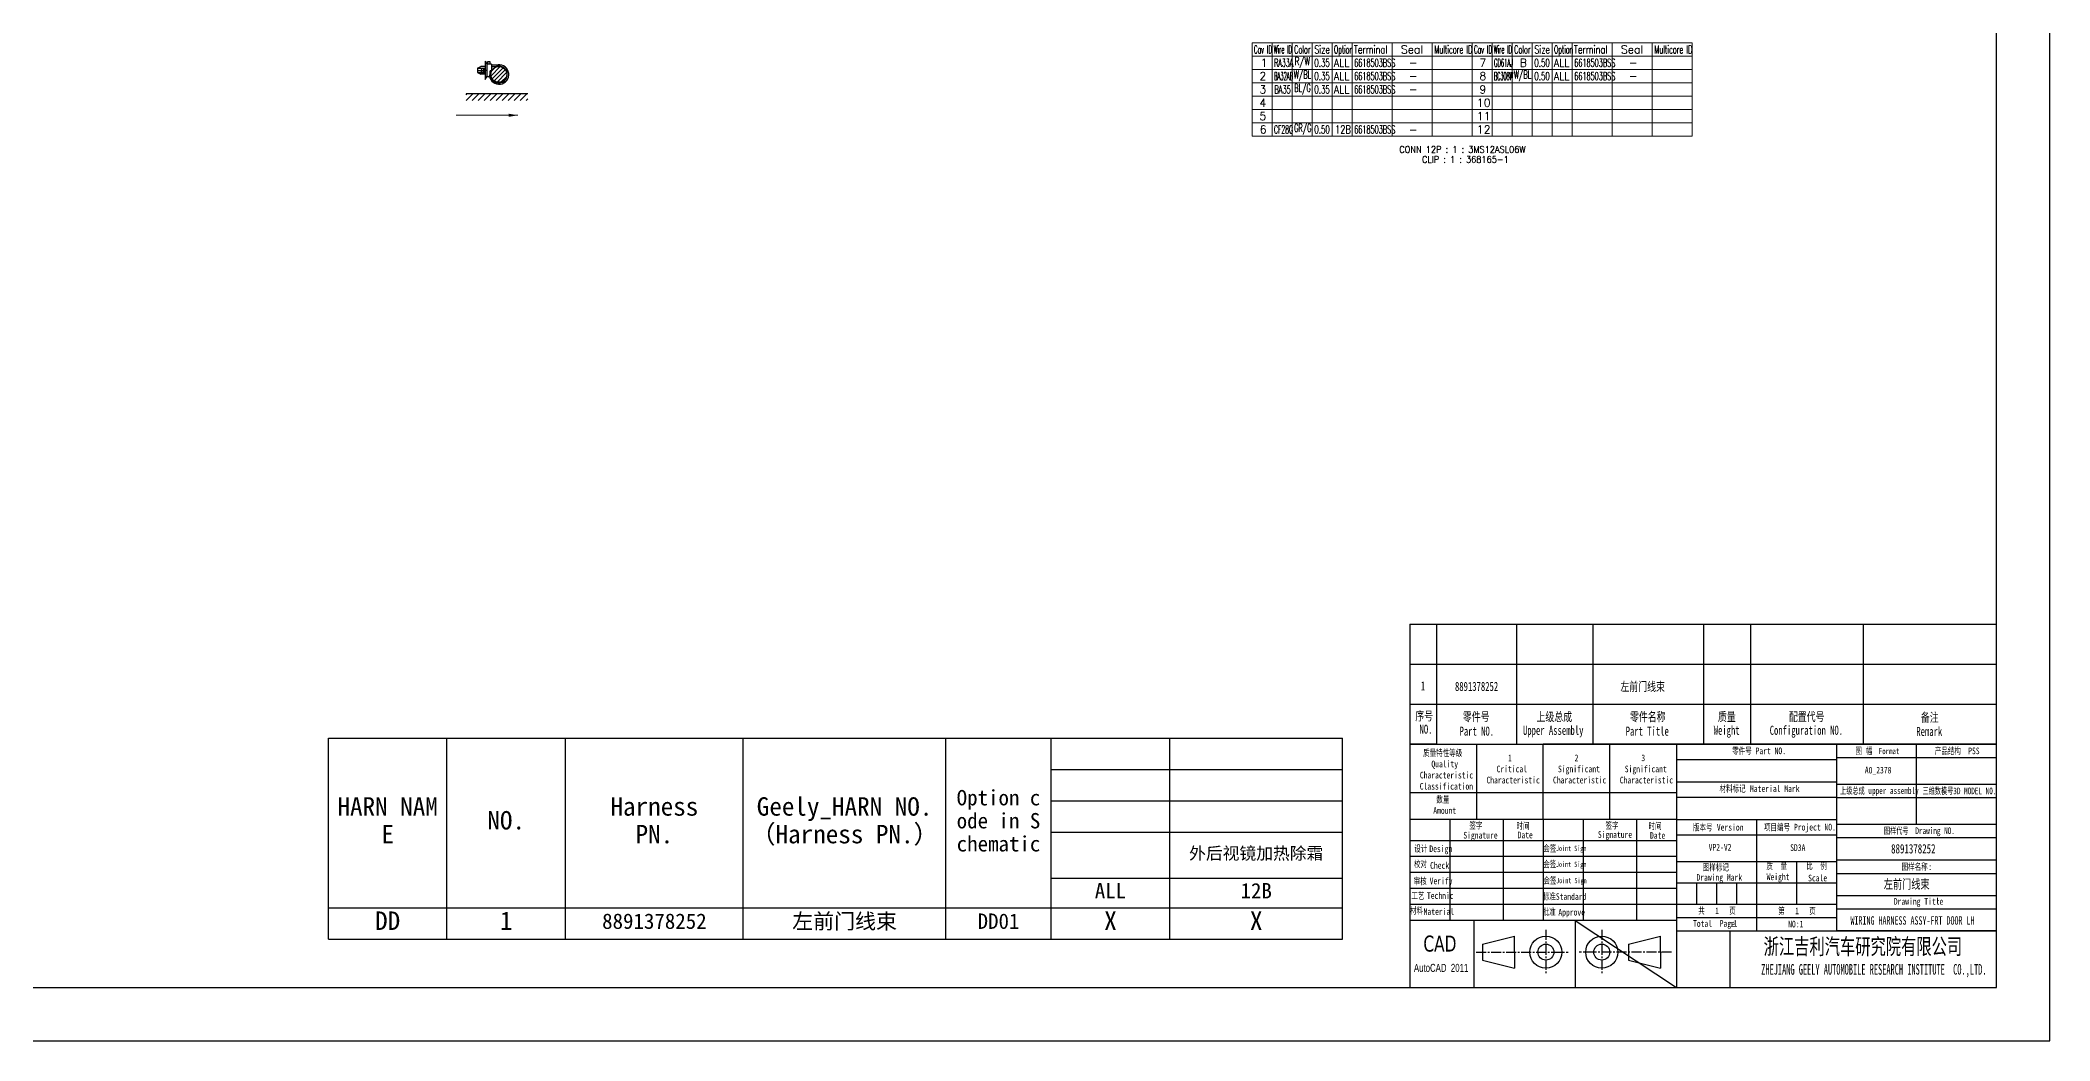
# Model space of a CAD drawing. Header units: inches. Extents: x 47316 to 59086, y 3141 to 11743.
# Drawn here: x 48941 to 49694, y 8246 to 8621 of the extents above; entities that cross this region are included whole.
import ezdxf
from ezdxf.enums import TextEntityAlignment as Align

# ---------------------------------------------------------------- set-up
doc = ezdxf.new("R2010")
doc.units = ezdxf.units.IN
doc.header["$MEASUREMENT"] = 0
doc.linetypes.add('CENTER2', pattern=[1.125, 0.75, -0.125, 0.125, -0.125])
doc.layers.add('at_Entity', color=1, linetype='Continuous')
doc.layers.add('图形层', color=7, linetype='Continuous')
doc.layers.add('Beschreibung', color=7, linetype='Continuous', lineweight=25)
doc.styles.add('COOL-宋体', font='')
doc.styles.add('MtX_@FangSong_GB2312', font='')
doc.styles.add('MtX_Arial', font='')
doc.styles.add('MtX_FangSong_GB2312', font='')
doc.styles.add('MtX_KaiTi_GB2312', font='')
doc.styles.add('MtX_SimSun', font='')
doc.styles.add('MtX_SimSun_1', font='')
doc.styles.add('MtX_Verdana', font='')
doc.styles.get("Standard").update_dxf_attribs({"font": ''})
doc.styles.get('COOL-宋体').set_extended_font_data('SimSun')
doc.styles.get('MtX_@FangSong_GB2312').set_extended_font_data('@FangSong_GB2312')
doc.styles.get('MtX_Arial').set_extended_font_data('Arial')
doc.styles.get('MtX_FangSong_GB2312').set_extended_font_data('FangSong_GB2312')
doc.styles.get('MtX_KaiTi_GB2312').set_extended_font_data('KaiTi_GB2312')
doc.styles.get('MtX_SimSun').set_extended_font_data('SimSun')
doc.styles.get('MtX_SimSun_1').set_extended_font_data('SimSun')
doc.styles.get('MtX_Verdana').set_extended_font_data('Verdana')
doc.styles.get('Standard').set_extended_font_data('SimSun')

msp = doc.modelspace()

# ---------------------------------------------------------------- linework, layer by layer
at = {"color": 0, "lineweight": -3}
for p, q in [((49694.34, 8246.33), (49694.34, 9087.33)), ((49674.34, 8266.33), (49674.34, 9067.33)), ((49454.34, 8402.58), (49674.4, 8402.58)), ((49454.34, 8402.58), (49454.34, 8357.58)), ((49464.34, 8402.58), (49464.34, 8357.58)), ((49494.34, 8402.58), (49494.34, 8357.58)), ((49523.05, 8402.58), (49523.05, 8357.58)), ((49564.46, 8402.58), (49564.46, 8357.58)), ((49582.18, 8402.58), (49582.18, 8357.58)), ((49624.4, 8402.58), (49624.4, 8357.58)), ((49454.34, 8387.58), (49674.4, 8387.58)), ((49454.34, 8372.58), (49674.4, 8372.58)), ((49674.34, 8357.58), (49674.34, 8372.58)), ((49674.4, 8357.58), (49674.4, 8372.58)), ((49454.34, 8357.58), (49614.28, 8357.58)), ((49464.34, 8357.58), (49454.34, 8357.58)), ((49454.34, 8357.58), (49454.34, 8266.33)), ((49454.34, 8357.58), (49454.34, 8331.1)), ((49454.34, 8357.58), (49464.34, 8357.58)), ((49454.34, 8357.58), (49674.4, 8357.58)), ((49454.4, 8357.58), (49614.34, 8357.58)), ((49464.4, 8357.58), (49454.4, 8357.58)), ((49454.4, 8357.58), (49464.4, 8357.58)), ((49464.34, 8357.58), (49474.34, 8357.58)), ((49464.4, 8357.58), (49474.4, 8357.58)), ((49479.37, 8357.58), (49479.37, 8329.25)), ((49504.27, 8357.58), (49504.27, 8329.25)), ((49674.4, 8357.58), (49504.4, 8357.58)), ((49510.34, 8357.58), (49525.34, 8357.58)), ((49510.4, 8357.58), (49525.4, 8357.58)), ((49529.31, 8357.58), (49529.31, 8329.25)), ((49554.34, 8357.58), (49554.34, 8266.33)), ((49554.34, 8357.58), (49554.34, 8352.58)), ((49554.34, 8357.58), (49614.34, 8357.58)), ((49554.4, 8357.58), (49614.4, 8357.58)), ((49614.28, 8357.58), (49674.34, 8357.58)), ((49614.34, 8357.58), (49614.34, 8287.58)), ((49614.34, 8357.58), (49674.4, 8357.58)), ((49644.31, 8327.58), (49644.31, 8357.58)), ((49554.34, 8351.74), (49614.34, 8351.74)), ((49614.28, 8352.58), (49674.34, 8352.58)), ((49554.34, 8343.41), (49614.28, 8343.41)), ((49614.28, 8342.58), (49674.34, 8342.58)), ((49554.34, 8339.25), (49454.34, 8339.25)), ((49454.34, 8337.58), (49454.34, 8332.58)), ((49614.28, 8337.58), (49554.34, 8337.58)), ((49614.28, 8337.58), (49674.34, 8337.58)), ((49454.34, 8331.1), (49454.34, 8329.17)), ((49554.34, 8329.25), (49454.34, 8329.25)), ((49469.34, 8329.25), (49469.34, 8291.62)), ((49489.34, 8329.25), (49489.34, 8291.62)), ((49504.34, 8329.25), (49504.34, 8291.62)), ((49539.34, 8329.25), (49519.34, 8329.25)), ((49519.34, 8329.25), (49519.34, 8291.62)), ((49539.34, 8329.25), (49539.34, 8291.62)), ((49554.34, 8329.25), (49614.34, 8329.25)), ((49584.34, 8329.25), (49584.34, 8287.58)), ((49614.28, 8327.58), (49674.34, 8327.58)), ((49454.34, 8321.47), (49554.34, 8321.47)), ((49554.34, 8323.58), (49614.34, 8323.58)), ((49614.28, 8322.58), (49674.34, 8322.58)), ((49454.34, 8315.5), (49554.34, 8315.5)), ((49554.34, 8313.58), (49614.34, 8313.58)), ((49599.34, 8313.58), (49599.34, 8297.58)), ((49614.28, 8314.14), (49674.34, 8314.14)), ((49454.34, 8309.53), (49519.34, 8309.53)), ((49454.34, 8303.56), (49554.34, 8303.56)), ((49519.34, 8309.53), (49554.34, 8309.53)), ((49554.34, 8305.58), (49584.34, 8305.58)), ((49561.84, 8305.58), (49561.84, 8297.58)), ((49569.34, 8305.58), (49569.34, 8297.58)), ((49576.84, 8305.58), (49576.84, 8297.58)), ((49584.34, 8305.58), (49614.34, 8305.58)), ((49614.28, 8309.06), (49674.34, 8309.06)), ((49454.34, 8297.59), (49554.34, 8297.59)), ((49554.34, 8297.58), (49614.34, 8297.58)), ((49614.28, 8300.86), (49674.34, 8300.86)), ((49614.28, 8295.78), (49674.34, 8295.78)), ((49454.34, 8291.62), (49554.34, 8291.62)), ((49478.34, 8291.42), (49478.34, 8266.33)), ((49516.36, 8291.42), (49516.36, 8266.33)), ((49516.36, 8291.42), (49554.34, 8266.33)), ((49554.34, 8292.58), (49614.34, 8292.58)), ((49481.64, 8282.6), (49493.64, 8285.6)), ((49481.64, 8282.6), (49481.64, 8276.6)), ((49493.64, 8279.6), (49493.64, 8285.6)), ((49536.32, 8282.58), (49548.32, 8285.58)), ((49536.32, 8282.58), (49536.32, 8276.58)), ((49548.32, 8279.4), (49548.32, 8285.58)), ((49554.34, 8287.58), (49614.34, 8287.58)), ((49574.34, 8287.58), (49574.34, 8266.33)), ((49614.34, 8287.58), (49674.34, 8287.58)), ((49674.34, 8287.58), (49614.34, 8287.58)), ((49481.64, 8276.6), (49493.64, 8273.6)), ((49493.64, 8279.6), (49493.64, 8273.6)), ((49505.4, 8279.58), (49505.4, 8279.58)), ((49526.34, 8279.58), (49526.34, 8279.58)), ((49536.32, 8276.58), (49548.32, 8273.58)), ((49548.32, 8279.58), (49548.32, 8273.58)), ((47336.34, 8266.33), (49674.34, 8266.33)), ((49454.76, 8266.33), (49674.34, 8266.33)), ((47316.34, 8246.33), (49694.34, 8246.33))]:
    msp.add_line(p, q, dxfattribs=at)
at = {"color": 0, "linetype": 'Continuous', "lineweight": 15}
for p, q in [((49395.26, 8620.53), (49560.26, 8620.53)), ((49395.26, 8615.53), (49395.26, 8620.53)), ((49395.26, 8615.53), (49560.26, 8615.53))]:
    msp.add_line(p, q, dxfattribs=at)
at = {"color": 7, "linetype": 'Continuous', "lineweight": 15}
for p, q in [((49402.76, 8615.53), (49402.76, 8620.53)), ((49410.26, 8615.53), (49410.26, 8620.53)), ((49417.76, 8615.53), (49417.76, 8620.53)), ((49425.26, 8615.53), (49425.26, 8620.53)), ((49432.76, 8615.53), (49432.76, 8620.53)), ((49447.76, 8615.53), (49447.76, 8620.53)), ((49462.76, 8615.53), (49462.76, 8620.53)), ((49477.76, 8615.53), (49477.76, 8620.53)), ((49485.26, 8615.53), (49485.26, 8620.53)), ((49492.76, 8615.53), (49492.76, 8620.53)), ((49500.26, 8615.53), (49500.26, 8620.53)), ((49507.76, 8615.53), (49507.76, 8620.53)), ((49515.26, 8615.53), (49515.26, 8620.53)), ((49530.26, 8615.53), (49530.26, 8620.53)), ((49545.26, 8615.53), (49545.26, 8620.53)), ((49560.26, 8615.53), (49560.26, 8620.53))]:
    msp.add_line(p, q, dxfattribs=at)
at = {"color": 1, "lineweight": -3}
for p, q in [((49108.7, 8612.46), (49108.7, 8613.46)), ((49108.7, 8613.46), (49109.48, 8613.46)), ((49109.48, 8612.46), (49108.7, 8612.46)), ((49109.48, 8613.46), (49109.48, 8612.46)), ((49110.02, 8612.46), (49110.02, 8610.13)), ((49110.02, 8612.24), (49112.52, 8612.24)), ((49108.9, 8607.81), (49108.47, 8607.81)), ((49109.41, 8609.66), (49109.41, 8608.46)), ((49111.46, 8611.55), (49110.02, 8611.55)), ((49100.52, 8601), (49100.86, 8601.34)), ((49123.68, 8601.34, 0), (49100.52, 8601.34, 0)), ((49100.61, 8598.84), (49103.1, 8601.34)), ((49102.85, 8598.84), (49105.35, 8601.34)), ((49105.1, 8598.84), (49107.59, 8601.34)), ((49107.34, 8598.84), (49109.84, 8601.34)), ((49109.59, 8598.84), (49112.08, 8601.34)), ((49111.83, 8598.84), (49114.33, 8601.34)), ((49114.08, 8598.84), (49116.58, 8601.34)), ((49116.32, 8598.84), (49118.82, 8601.34)), ((49118.57, 8598.84), (49121.07, 8601.34)), ((49120.81, 8598.84), (49123.31, 8601.34)), ((49123.06, 8598.84), (49123.68, 8599.46))]:
    msp.add_line(p, q, dxfattribs=at)
at = {"color": 102, "linetype": 'Continuous', "lineweight": 15}
for p, q in [((49402.76, 8610.53), (49402.76, 8615.53)), ((49410.26, 8610.53), (49410.26, 8615.53)), ((49417.76, 8610.53), (49417.76, 8615.53)), ((49425.26, 8610.53), (49425.26, 8615.53)), ((49432.76, 8610.53), (49432.76, 8615.53)), ((49447.76, 8610.53), (49447.76, 8615.53)), ((49462.76, 8610.53), (49462.76, 8615.53)), ((49485.26, 8610.53), (49485.26, 8615.53)), ((49492.76, 8610.53), (49492.76, 8615.53)), ((49500.26, 8610.53), (49500.26, 8615.53)), ((49507.76, 8610.53), (49507.76, 8615.53)), ((49515.26, 8610.53), (49515.26, 8615.53)), ((49530.26, 8610.53), (49530.26, 8615.53)), ((49545.26, 8610.53), (49545.26, 8615.53)), ((49402.76, 8605.53), (49402.76, 8610.53)), ((49402.76, 8600.53), (49402.76, 8605.53)), ((49410.26, 8605.53), (49410.26, 8610.53)), ((49410.26, 8600.53), (49410.26, 8605.53)), ((49417.76, 8605.53), (49417.76, 8610.53)), ((49417.76, 8600.53), (49417.76, 8605.53)), ((49425.26, 8605.53), (49425.26, 8610.53)), ((49425.26, 8600.53), (49425.26, 8605.53)), ((49432.76, 8605.53), (49432.76, 8610.53)), ((49432.76, 8600.53), (49432.76, 8605.53)), ((49447.76, 8605.53), (49447.76, 8610.53)), ((49447.76, 8600.53), (49447.76, 8605.53)), ((49462.76, 8605.53), (49462.76, 8610.53)), ((49462.76, 8600.53), (49462.76, 8605.53)), ((49485.26, 8605.53), (49485.26, 8610.53)), ((49485.26, 8600.53), (49485.26, 8605.53)), ((49492.76, 8605.53), (49492.76, 8610.53)), ((49492.76, 8600.53), (49492.76, 8605.53)), ((49500.26, 8605.53), (49500.26, 8610.53)), ((49500.26, 8600.53), (49500.26, 8605.53)), ((49507.76, 8605.53), (49507.76, 8610.53)), ((49507.76, 8600.53), (49507.76, 8605.53)), ((49515.26, 8605.53), (49515.26, 8610.53)), ((49515.26, 8600.53), (49515.26, 8605.53)), ((49530.26, 8605.53), (49530.26, 8610.53)), ((49530.26, 8600.53), (49530.26, 8605.53)), ((49545.26, 8605.53), (49545.26, 8610.53)), ((49545.26, 8600.53), (49545.26, 8605.53)), ((49402.76, 8595.53), (49402.76, 8600.53)), ((49410.26, 8595.53), (49410.26, 8600.53)), ((49417.76, 8595.53), (49417.76, 8600.53)), ((49425.26, 8595.53), (49425.26, 8600.53)), ((49432.76, 8595.53), (49432.76, 8600.53)), ((49447.76, 8595.53), (49447.76, 8600.53)), ((49462.76, 8595.53), (49462.76, 8600.53)), ((49485.26, 8595.53), (49485.26, 8600.53)), ((49492.76, 8595.53), (49492.76, 8600.53)), ((49500.26, 8595.53), (49500.26, 8600.53)), ((49507.76, 8595.53), (49507.76, 8600.53)), ((49515.26, 8595.53), (49515.26, 8600.53)), ((49530.26, 8595.53), (49530.26, 8600.53)), ((49545.26, 8595.53), (49545.26, 8600.53)), ((49402.76, 8590.53), (49402.76, 8595.53)), ((49402.76, 8585.53), (49402.76, 8590.53)), ((49410.26, 8590.53), (49410.26, 8595.53)), ((49410.26, 8585.53), (49410.26, 8590.53)), ((49417.76, 8590.53), (49417.76, 8595.53)), ((49417.76, 8585.53), (49417.76, 8590.53)), ((49425.26, 8590.53), (49425.26, 8595.53)), ((49425.26, 8585.53), (49425.26, 8590.53)), ((49432.76, 8590.53), (49432.76, 8595.53)), ((49432.76, 8585.53), (49432.76, 8590.53)), ((49447.76, 8590.53), (49447.76, 8595.53)), ((49447.76, 8585.53), (49447.76, 8590.53)), ((49462.76, 8590.53), (49462.76, 8595.53)), ((49462.76, 8585.53), (49462.76, 8590.53)), ((49485.26, 8590.53), (49485.26, 8595.53)), ((49485.26, 8585.53), (49485.26, 8590.53)), ((49492.76, 8590.53), (49492.76, 8595.53)), ((49492.76, 8585.53), (49492.76, 8590.53)), ((49500.26, 8590.53), (49500.26, 8595.53)), ((49500.26, 8585.53), (49500.26, 8590.53)), ((49507.76, 8590.53), (49507.76, 8595.53)), ((49507.76, 8585.53), (49507.76, 8590.53)), ((49515.26, 8590.53), (49515.26, 8595.53)), ((49515.26, 8585.53), (49515.26, 8590.53)), ((49530.26, 8590.53), (49530.26, 8595.53)), ((49530.26, 8585.53), (49530.26, 8590.53)), ((49545.26, 8590.53), (49545.26, 8595.53)), ((49545.26, 8585.53), (49545.26, 8590.53))]:
    msp.add_line(p, q, dxfattribs=at)
at = {"color": 1, "lineweight": -3, "ltscale": 10}
for p, q in [((49109.9, 8608.16), (49113.35, 8611.61)), ((49110.15, 8609.96), (49111.55, 8611.36)), ((49110.34, 8607.05), (49114.46, 8611.18)), ((49111.09, 8606.26), (49115.26, 8610.43)), ((49112.15, 8605.77), (49115.74, 8609.37)), ((49113.76, 8605.83), (49115.68, 8607.76))]:
    msp.add_line(p, q, dxfattribs=at)
at = {"color": 0, "lineweight": -2}
for p, q in [((49048.91, 8284.45), (49048.91, 8359.77)), ((49048.91, 8359.77), (49429.2, 8359.77)), ((49093.36, 8284.45), (49093.36, 8359.77)), ((49137.81, 8284.45), (49137.81, 8359.77)), ((49204.48, 8284.45), (49204.48, 8359.77)), ((49280.42, 8284.45), (49280.42, 8359.77)), ((49319.93, 8284.45), (49319.93, 8359.77)), ((49364.37, 8284.45), (49364.37, 8359.77)), ((49429.2, 8284.45), (49429.2, 8359.77)), ((49319.93, 8348.04), (49429.2, 8348.04)), ((49319.93, 8336.31), (49429.2, 8336.31)), ((49319.93, 8324.58), (49429.2, 8324.58)), ((49319.93, 8307.29), (49429.2, 8307.29)), ((49048.91, 8296.18), (49429.2, 8296.18)), ((49048.91, 8284.45), (49093.36, 8284.45)), ((49093.36, 8284.45), (49429.2, 8284.45))]:
    msp.add_line(p, q, dxfattribs=at)
at = {"color": 0, "linetype": 'CENTER2', "lineweight": -3, "ltscale": 5}
for p, q in [((49505.4, 8287.98), (49505.4, 8271.2)), ((49526.34, 8287.98), (49526.34, 8271.2)), ((49479.26, 8279.58), (49513.8, 8279.58)), ((49552.47, 8279.58), (49517.94, 8279.58))]:
    msp.add_line(p, q, dxfattribs=at)
at = {"color": 0, "linetype": 'Continuous', "lineweight": 15}
for points in [[(49395.26, 8610.53), (49395.26, 8615.53), (49477.76, 8615.53), (49477.76, 8610.53)], [(49477.76, 8610.53), (49477.76, 8615.53), (49560.26, 8615.53), (49560.26, 8610.53)], [(49395.26, 8605.53), (49395.26, 8610.53), (49477.76, 8610.53), (49477.76, 8605.53)], [(49395.26, 8600.53), (49395.26, 8605.53), (49477.76, 8605.53), (49477.76, 8600.53)], [(49477.76, 8605.53), (49477.76, 8610.53), (49560.26, 8610.53), (49560.26, 8605.53)], [(49477.76, 8600.53), (49477.76, 8605.53), (49560.26, 8605.53), (49560.26, 8600.53)], [(49395.26, 8595.53), (49395.26, 8600.53), (49477.76, 8600.53), (49477.76, 8595.53)], [(49477.76, 8595.53), (49477.76, 8600.53), (49560.26, 8600.53), (49560.26, 8595.53)], [(49395.26, 8590.53), (49395.26, 8595.53), (49477.76, 8595.53), (49477.76, 8590.53)], [(49395.26, 8585.53), (49395.26, 8590.53), (49477.76, 8590.53), (49477.76, 8585.53)], [(49477.76, 8590.53), (49477.76, 8595.53), (49560.26, 8595.53), (49560.26, 8590.53)], [(49477.76, 8585.53), (49477.76, 8590.53), (49560.26, 8590.53), (49560.26, 8585.53)]]:
    msp.add_lwpolyline(points, close=True, dxfattribs=at)
at = {"color": 1, "lineweight": -3, "ltscale": 10}
msp.add_circle((49112.84, 8608.67), 2.98, dxfattribs=at)
at = {"color": 0, "lineweight": -3}
for centre, radius in [((49505.4, 8279.58), 6), ((49505.4, 8279.58), 3), ((49526.34, 8279.58), 6), ((49526.34, 8279.58), 3)]:
    msp.add_circle(centre, radius, dxfattribs=at)
at = {"color": 1, "lineweight": -3}
for centre, radius, start, end in [((49108.8, 8608.41), 0.61, 279.4572, 4.88429), ((49109.96, 8609.58), 0.558, 83.48118, 171.19826), ((49116.53, 8609.87), 7.13, 181.68688, 194.78272)]:
    msp.add_arc(centre, radius, start, end, dxfattribs=at)
at = {"layer": 'at_Entity', "color": 1, "lineweight": -3}
for p, q in [((49107.64, 8613.6), (49107.64, 8606.74)), ((49107.76, 8613.6), (49108.47, 8612.34)), ((49107.76, 8613.6), (49107.76, 8606.74)), ((49104.82, 8610.94), (49106.1, 8611.58)), ((49104.82, 8610.94), (49104.82, 8609.4)), ((49104.82, 8610.17), (49107.19, 8610.17)), ((49104.82, 8609.4), (49106.1, 8608.76)), ((49104.95, 8611), (49107.64, 8611)), ((49104.95, 8609.33), (49107.64, 8609.33)), ((49107.64, 8611.58), (49106.1, 8611.58)), ((49107.64, 8608.76), (49106.1, 8608.76)), ((49106.42, 8611), (49106.23, 8610.17)), ((49106.42, 8609.33), (49106.23, 8610.17)), ((49107.13, 8611), (49107.06, 8610.17)), ((49107.13, 8609.33), (49107.06, 8610.17)), ((49107.32, 8611), (49107.19, 8610.17)), ((49107.19, 8610.17), (49107.32, 8609.33)), ((49107.51, 8609.33), (49107.51, 8611)), ((49107.64, 8610.26), (49108.47, 8610.26)), ((49108.47, 8610.07), (49107.64, 8610.07)), ((49107.76, 8606.74), (49107.64, 8606.74)), ((49107.76, 8606.74), (49108.47, 8607.99))]:
    msp.add_line(p, q, dxfattribs=at)
at = {"layer": 'Beschreibung', "color": 0, "lineweight": 0}
msp.add_line((49119.96, 8593.34), (49096.8, 8593.34), dxfattribs=at)
msp.add_solid([(49116.56, 8592.77), (49116.56, 8593.91), (49119.96, 8593.34)], dxfattribs=at)
at = {"layer": '图形层', "color": 1, "lineweight": -3}
for p in [(49110.02, 8612.46), (49108.47, 8607.81)]:
    msp.add_line(p, (49108.47, 8612.46), dxfattribs=at)
for centre, radius, start, end in [((49112.91, 8608.61), 3.64, 188.6494, 96.01827), ((49112.78, 8608.64), 3.19, 190.48922, 114.29751)]:
    msp.add_arc(centre, radius, start, end, dxfattribs=at)

# ---------------------------------------------------------------- texts
at = {"color": 0, "lineweight": -3}
for s, height, style, width, p in [('1', 3.4, 'MtX_SimSun', 0.7, (49458.55, 8377.68)), ('8891378252', 3.4, 'MtX_SimSun', 0.7, (49471.32, 8377.5)), ('左前门线束', 3.4, 'MtX_SimSun', 0.7, (49533.35, 8377.45)), ('序号', 3.4, 'MtX_SimSun', 0.7, (49456.45, 8366.45)), ('NO.', 3.4, 'MtX_SimSun', 0.7, (49458.04, 8361.47)), ('Part NO.', 3.4, 'MtX_SimSun', 0.7, (49473.03, 8360.73)), ('零件号', 3.4, 'MtX_SimSun', 0.7, (49474.27, 8366.16)), ('Upper Assembly', 3.4, 'MtX_SimSun', 0.7, (49496.82, 8361.04)), ('上级总成', 3.4, 'MtX_SimSun', 0.7, (49501.89, 8366.15)), ('Part Title', 3.4, 'MtX_SimSun', 0.7, (49535.31, 8360.73)), ('零件名称', 3.4, 'MtX_SimSun', 0.7, (49536.96, 8366.16)), ('Weight', 3.4, 'MtX_SimSun', 0.7, (49568.33, 8361.06)), ('质量', 3.4, 'MtX_SimSun', 0.7, (49569.91, 8366.17)), ('Configuration NO.', 3.4, 'MtX_SimSun', 0.7, (49589.31, 8361.06)), ('配置代号', 3.4, 'MtX_SimSun', 0.7, (49596.52, 8366.16)), ('Remark', 3.4, 'MtX_SimSun', 0.7, (49644.3, 8360.64)), ('备注', 3.4, 'MtX_SimSun', 0.7, (49646, 8365.9)), ('零件号 Part NO.', 2.5, 'MtX_SimSun', 0.7, (49575.23, 8353.79)), ('图 幅', 2.5, 'MtX_SimSun', 0.7, (49621.45, 8353.82)), ('Format', 2.25, 'MtX_SimSun', 0.7, (49630.21, 8353.82)), ('产品结构', 2.5, 'MtX_SimSun', 0.7, (49651.21, 8353.79)), ('PSS', 2.5, 'MtX_SimSun', 0.7, (49663.73, 8353.79)), ('质量特性等级', 2.5, 'MtX_SimSun', 0.7, (49459.37, 8353.02)), ('Quality', 2.5, 'MtX_SimSun', 0.7, (49462.48, 8348.86)), ('Critical', 2.5, 'MtX_SimSun', 0.7, (49486.92, 8347)), ('1', 2.5, 'MtX_SimSun', 0.7, (49491.2, 8351.16)), ('Significant', 2.5, 'MtX_SimSun', 0.7, (49509.95, 8347)), ('2', 2.5, 'MtX_SimSun', 0.7, (49516.18, 8351.16)), ('Significant', 2.5, 'MtX_SimSun', 0.7, (49534.98, 8347)), ('3', 2.5, 'MtX_SimSun', 0.7, (49541.2, 8351.16)), ('A0_2378', 2.5, 'MtX_SimSun', 0.7, (49624.98, 8346.57)), ('Classification', 2.5, 'MtX_SimSun', 0.7, (49458.1, 8340.52)), ('Characteristic', 2.5, 'MtX_SimSun', 0.7, (49458.14, 8344.69)), ('Characteristic', 2.5, 'MtX_SimSun', 0.7, (49483.12, 8342.83)), ('Characteristic', 2.5, 'MtX_SimSun', 0.7, (49508.07, 8342.83)), ('Characteristic', 2.5, 'MtX_SimSun', 0.7, (49533.1, 8342.83)), ('材料标记', 2.5, 'MtX_SimSun', 0.7, (49570.5, 8339.63)), (' Material Mark', 2.5, 'MtX_SimSun', 0.7, (49580.51, 8339.63)), ('Amount', 2.5, 'MtX_SimSun', 0.7, (49463.18, 8331.43)), ('数量', 2.5, 'MtX_SimSun', 0.7, (49464.34, 8335.59)), ('签字', 2.5, 'MtX_FangSong_GB2312', 0.7, (49476.72, 8325.85)), ('时间', 2.5, 'MtX_FangSong_GB2312', 0.7, (49494.38, 8325.68)), ('签字', 2.5, 'MtX_FangSong_GB2312', 0.7, (49527.74, 8325.85)), ('时间', 2.5, 'MtX_FangSong_GB2312', 0.7, (49543.88, 8325.62)), ('版本号', 2.5, 'MtX_SimSun', 0.7, (49560.56, 8325.13)), (' Version', 2.5, 'MtX_SimSun', 0.7, (49568.07, 8325.13)), ('项目编号 ', 2.5, 'MtX_SimSun', 0.7, (49587.15, 8325.18)), ('Project NO.', 2.5, 'MtX_SimSun', 0.7, (49598.42, 8325.18)), ('设计', 2.5, 'MtX_FangSong_GB2312', 0.7, (49456.06, 8317.13)), ('Design', 2.5, 'MtX_SimSun', 0.7, (49461.71, 8317.08)), ('Signature', 2.5, 'MtX_SimSun', 0.7, (49474.45, 8322.16)), ('Date', 2.5, 'MtX_SimSun', 0.7, (49494.79, 8322.24)), ('会签', 2.5, 'MtX_SimSun', 0.7, (49504.41, 8317.24)), ('Joint Sign', 2, 'MtX_SimSun', 0.7, (49509.17, 8317.46)), ('Signature', 2.5, 'MtX_SimSun', 0.7, (49524.9, 8322.41)), ('Date', 2.5, 'MtX_SimSun', 0.7, (49544.44, 8322.08)), ('VP2-V2', 2.5, 'MtX_SimSun', 0.7, (49566.43, 8317.66)), ('SD3A', 2.5, 'MtX_SimSun', 0.7, (49596.99, 8317.51)), ('校对', 2.5, 'MtX_FangSong_GB2312', 0.7, (49455.95, 8311.35)), ('Check', 2.5, 'MtX_SimSun', 0.7, (49461.98, 8310.84)), ('会签', 2.5, 'MtX_SimSun', 0.7, (49504.41, 8311.27)), ('Joint Sign', 2, 'MtX_SimSun', 0.7, (49509.17, 8311.49)), ('图样标记', 2.5, 'MtX_SimSun', 0.7, (49564.22, 8310.12)), ('质  量', 2.5, 'MtX_SimSun', 0.7, (49588.08, 8310.64)), ('比  例', 2.5, 'MtX_SimSun', 0.7, (49603, 8310.66)), ('图样名称', 2.5, 'MtX_SimSun', 0.7, (49638.76, 8310.35)), (':', 2.5, 'MtX_SimSun_1', 0.7, (49648.77, 8310.35)), ('审核', 2.5, 'MtX_FangSong_GB2312', 0.7, (49455.8, 8304.95)), ('Verify', 2.5, 'MtX_SimSun', 0.7, (49461.82, 8305.03)), ('会签', 2.5, 'MtX_SimSun', 0.7, (49504.49, 8305.19)), ('Joint Sign', 2, 'MtX_SimSun', 0.7, (49509.25, 8305.41)), ('Drawing Mark', 2.5, 'MtX_SimSun', 0.7, (49561.85, 8306.35)), ('Weight', 2.5, 'MtX_SimSun', 0.7, (49588.17, 8306.56)), ('Scale', 2.5, 'MtX_SimSun', 0.7, (49603.73, 8306.11)), ('材料', 2.5, 'MtX_SimSun', 0.7, (49454.46, 8293.88)), ('工艺', 2.5, 'MtX_SimSun', 0.7, (49454.94, 8299.46)), ('Material', 2.5, 'MtX_SimSun', 0.7, (49459.57, 8293.55)), ('Technic', 2.5, 'MtX_SimSun', 0.7, (49460.8, 8299.54)), ('批准', 2.5, 'MtX_FangSong_GB2312', 0.7, (49504.18, 8293.45)), ('标准', 2.5, 'MtX_SimSun', 0.7, (49504.23, 8299.23)), ('Standard', 2.5, 'MtX_SimSun', 0.7, (49509.14, 8299.17)), ('Approve', 2.5, 'MtX_SimSun', 0.7, (49510.08, 8293.28)), ('共\u3000 1 \u3000页', 2.5, 'MtX_SimSun', 0.7, (49562.52, 8293.82)), ('第\u3000 1 \u3000页', 2.5, 'MtX_SimSun', 0.7, (49592.52, 8293.8)), ('Drawing Title', 2.5, 'MtX_SimSun', 0.7, (49635.84, 8297.34)), (':', 2.5, 'MtX_Verdana', 0.7, (49652.11, 8297.34)), ('Total  Page', 2.5, 'MtX_SimSun', 0.7, (49560.56, 8289.06)), (':1', 2.5, 'MtX_@FangSong_GB2312', 0.7, (49574.33, 8289.06)), ('NO:1', 2.5, 'MtX_SimSun', 0.7, (49596.24, 8288.83)), ('CAD', 6, 'MtX_Verdana', 0.7, (49459.46, 8279.78)), ('浙江吉利汽车研究院有限公司', 6, 'MtX_KaiTi_GB2312', 0.7, (49587.02, 8278.71)), ('AutoCAD  2011', 3, 'MtX_Arial', 0.7, (49455.92, 8272.18)), ('ZHEJIANG GEELY AUTOMOBILE RESEARCH INSTITUTE  CO.,LTD.', 4, 'MtX_SimSun', 0.5, (49586.13, 8271.12))]:
    msp.add_text(s, height=height, dxfattribs=dict(at, style=style, width=width)).set_placement(p)
at = {"color": 7, "lineweight": -3, "style": 'MtX_SimSun', "width": 0.66}
for s, p in [('上级总成', (49615.71, 8338.85)), ('upper assembly', (49626.33, 8338.85)), ('三维数模号3D MODEL NO.', (49646.61, 8338.78)), ('图样代号', (49632.13, 8323.85)), ('Drawing NO.', (49643.93, 8323.85))]:
    msp.add_text(s, height=2.5, dxfattribs=at).set_placement(p)
at = {"color": 0, "lineweight": -2, "style": 'COOL-宋体'}
for s, height, p in [('HARN NAM', 6.914, (49071.14, 8330.74)), ('Harness', 6.914, (49171.15, 8330.74)), ('Geely_HARN NO.', 6.9142, (49242.45, 8330.74)), ('Option c', 5.762, (49300.17, 8334.6)), ('E', 6.91, (49071.14, 8320.37)), ('NO.', 6.914, (49115.59, 8325.56)), ('PN.', 6.914, (49171.15, 8320.37)), ('（Harness PN.）', 6.9142, (49242.45, 8320.37)), ('ode in S', 5.762, (49300.17, 8325.96)), ('chematic', 5.762, (49300.17, 8317.32)), ('外后视镜加热除霜', 4.609, (49396.79, 8314.32)), ('ALL', 5.762, (49342.15, 8299.72)), ('12B', 5.762, (49396.79, 8299.72)), ('DD', 6.914, (49071.14, 8287.9)), ('1', 6.91, (49115.59, 8287.9)), ('8891378252', 5.762, (49171.15, 8288.3)), ('左前门线束', 5.762, (49242.45, 8288.3)), ('DD01', 5.762, (49300.17, 8288.3)), ('X', 6.91, (49342.15, 8287.9)), ('X', 6.91, (49396.79, 8287.9))]:
    msp.add_text(s, height=height, dxfattribs=at).set_placement(p, align=Align.CENTER)
at = {"color": 0, "lineweight": -3, "width": 0.7}
for s, height, p in [('8891378252', 3.5, (49634.83, 8316.59)), ('左前门线束', 3.5, (49632.11, 8303.33)), ('WIRING HARNESS ASSY-FRT DOOR LH', 3.15, (49619.61, 8289.88))]:
    msp.add_text(s, height=height, dxfattribs=at).set_placement(p)
at = {"color": 7, "linetype": 'Continuous', "lineweight": 15, "char_height": 3, "attachment_point": 1}
for s, insert, width in [('\\Fromans.shx;\\W0.4292452830;\\T1.0000000000;\\o\\lCav ID', (49395.94, 8619.53), 6.5), ('\\Fromans.shx;\\W1.0000000000;\\T1.0000000000;\\o\\l1', (49398.44, 8614.53), 2.8571), ('\\Fromans.shx;\\W0.4026548673;\\T1.0000000000;\\o\\lWire ID', (49403.37, 8619.53), 6.5), ('\\Fromans.shx;\\W0.5687500000;\\T1.0000000000;\\o\\lColor', (49411, 8619.53), 6.5), ('\\Fromans.shx;\\W0.7222222222;\\T1.0000000000;\\o\\lSize', (49418.57, 8619.53), 6.5), ('\\Fromans.shx;\\W0.4595959596;\\T1.0000000000;\\o\\lOption', (49425.96, 8619.53), 6.5), ('\\Fromans.shx;\\W0.7480916031;\\T1.0000000000;\\o\\lTerminal', (49433.37, 8619.53), 14), ('\\Fromans.shx;\\W1.0000000000;\\T1.0000000000;\\o\\lSeal', (49451.04, 8619.53), 9.2857), ('\\Fromans.shx;\\W0.5185185185;\\T1.0000000000;\\o\\lMulticore ID', (49463.56, 8619.53), 14), ('\\Fromans.shx;\\W0.4292452830;\\T1.0000000000;\\o\\lCav ID', (49478.44, 8619.53), 6.5), ('\\Fromans.shx;\\W1.0000000000;\\T1.0000000000;\\o\\l7', (49480.51, 8614.53), 2.8571), ('\\Fromans.shx;\\W0.4026548673;\\T1.0000000000;\\o\\lWire ID', (49485.87, 8619.53), 6.5), ('\\Fromans.shx;\\W0.5687500000;\\T1.0000000000;\\o\\lColor', (49493.5, 8619.53), 6.5), ('\\Fromans.shx;\\W0.7222222222;\\T1.0000000000;\\o\\lSize', (49501.07, 8619.53), 6.5), ('\\Fromans.shx;\\W0.4595959596;\\T1.0000000000;\\o\\lOption', (49508.46, 8619.53), 6.5), ('\\Fromans.shx;\\W0.7480916031;\\T1.0000000000;\\o\\lTerminal', (49515.87, 8619.53), 14), ('\\Fromans.shx;\\W1.0000000000;\\T1.0000000000;\\o\\lSeal', (49533.54, 8619.53), 9.2857), ('\\Fromans.shx;\\W0.5185185185;\\T1.0000000000;\\o\\lMulticore ID', (49546.06, 8619.53), 14), ('\\Fromans.shx;\\W1.0000000000;\\T1.0000000000;\\o\\l2', (49398.01, 8609.53), 2.8571), ('\\Fromans.shx;\\W1.0000000000;\\T1.0000000000;\\o\\l8', (49480.51, 8609.53), 2.8571), ('\\Fromans.shx;\\W1.0000000000;\\T1.0000000000;\\o\\l3', (49398.01, 8604.53), 2.8571), ('\\Fromans.shx;\\W1.0000000000;\\T1.0000000000;\\o\\l4', (49398.01, 8599.53), 2.8571), ('\\Fromans.shx;\\W1.0000000000;\\T1.0000000000;\\o\\l10', (49479.51, 8599.53), 5.7143), ('\\Fromans.shx;\\W1.0000000000;\\T1.0000000000;\\o\\l9', (49480.51, 8604.53), 2.8571), ('\\Fromans.shx;\\W1.0000000000;\\T1.0000000000;\\o\\l5', (49398.01, 8594.53), 2.8571), ('\\Fromans.shx;\\W1.0000000000;\\T1.0000000000;\\o\\l11', (49479.51, 8594.53), 5.7143), ('\\Fromans.shx;\\W1.0000000000;\\T1.0000000000;\\o\\l6', (49398.15, 8589.53), 2.8571), ('\\Fromans.shx;\\W1.0000000000;\\T1.0000000000;\\o\\l12', (49479.51, 8589.53), 5.7143)]:
    msp.add_mtext(s, dxfattribs=dict(at, insert=insert, width=width))
at = {"color": 21, "linetype": 'Continuous', "lineweight": 15, "char_height": 3, "attachment_point": 1}
for s, insert, width in [('\\Fromans.shx;\\W0.4690721649;\\T1.0000000000;\\o\\lRA33A', (49403.53, 8614.53), 6.5), ('\\Fromans.shx;\\W0.6500000000;\\T1.0000000000;\\o\\l0.35', (49418.54, 8614.53), 6.5), ('\\Fromans.shx;\\W0.4875621891;\\T1.0000000000;\\o\\l6618503BSS', (49433.54, 8614.53), 14), ('\\Fromans.shx;\\W0.3922413793;\\T1.0000000000;\\o\\lGD61AJ', (49485.93, 8614.53), 6.5), ('\\Fromans.shx;\\W0.6500000000;\\T1.0000000000;\\o\\l0.50', (49501.04, 8614.53), 6.5), ('\\Fromans.shx;\\W0.4875621891;\\T1.0000000000;\\o\\l6618503BSS', (49516.04, 8614.53), 14), ('\\Fromans.shx;\\W0.3855932203;\\T1.0000000000;\\o\\lBA32AB', (49403.48, 8609.53), 6.5), ('\\Fromans.shx;\\W0.6500000000;\\T1.0000000000;\\o\\l0.35', (49418.54, 8609.53), 6.5), ('\\Fromans.shx;\\W0.4875621891;\\T1.0000000000;\\o\\l6618503BSS', (49433.54, 8609.53), 14), ('\\Fromans.shx;\\W0.3611111111;\\T1.0000000000;\\o\\lBC308W', (49485.97, 8609.53), 6.5), ('\\Fromans.shx;\\W0.6500000000;\\T1.0000000000;\\o\\l0.50', (49501.04, 8609.53), 6.5), ('\\Fromans.shx;\\W0.4875621891;\\T1.0000000000;\\o\\l6618503BSS', (49516.04, 8609.53), 14), ('\\Fromans.shx;\\W0.5759493671;\\T1.0000000000;\\o\\lBA35', (49403.59, 8604.53), 6.5), ('\\Fromans.shx;\\W0.6500000000;\\T1.0000000000;\\o\\l0.35', (49418.54, 8604.53), 6.5), ('\\Fromans.shx;\\W0.4875621891;\\T1.0000000000;\\o\\l6618503BSS', (49433.54, 8604.53), 14), ('\\Fromans.shx;\\W0.4550000000;\\T1.0000000000;\\o\\lCF28G', (49403.45, 8589.53), 6.5), ('\\Fromans.shx;\\W0.6500000000;\\T1.0000000000;\\o\\l0.50', (49418.54, 8589.53), 6.5), ('\\Fromans.shx;\\W0.4875621891;\\T1.0000000000;\\o\\l6618503BSS', (49433.54, 8589.53), 14)]:
    msp.add_mtext(s, dxfattribs=dict(at, insert=insert, width=width))
at = {"color": 140, "linetype": 'Continuous', "lineweight": 15, "char_height": 3, "attachment_point": 1}
for s, insert, width in [('\\Fromans.shx;\\W0.6791044776;\\T1.0000000000;\\o\\lR/W', (49411.15, 8615.1), 6.5), ('\\Fromans.shx;\\W0.8750000000;\\T1.0000000000;\\o\\lALL', (49425.88, 8614.53), 6.5), ('\\Fromans.shx;\\W1.0000000000;\\T1.0000000000;\\o\\l-', (49453.97, 8614.53), 3.7143), ('\\Fromans.shx;\\W1.0000000000;\\T1.0000000000;\\o\\lB', (49495.58, 8614.53), 3), ('\\Fromans.shx;\\W0.8750000000;\\T1.0000000000;\\o\\lALL', (49508.38, 8614.53), 6.5), ('\\Fromans.shx;\\W1.0000000000;\\T1.0000000000;\\o\\l-', (49536.47, 8614.53), 3.7143), ('\\Fromans.shx;\\W0.5416666667;\\T1.0000000000;\\o\\lW/BL', (49410.91, 8610.1), 6.5), ('\\Fromans.shx;\\W0.5617283951;\\T1.0000000000;\\o\\lBL/G', (49411.08, 8605.1), 6.5), ('\\Fromans.shx;\\W0.8750000000;\\T1.0000000000;\\o\\lALL', (49425.88, 8609.53), 6.5), ('\\Fromans.shx;\\W1.0000000000;\\T1.0000000000;\\o\\l-', (49453.97, 8609.53), 3.7143), ('\\Fromans.shx;\\W0.5416666667;\\T1.0000000000;\\o\\lW/BL', (49493.41, 8610.1), 6.5), ('\\Fromans.shx;\\W0.8750000000;\\T1.0000000000;\\o\\lALL', (49508.38, 8609.53), 6.5), ('\\Fromans.shx;\\W1.0000000000;\\T1.0000000000;\\o\\l-', (49536.47, 8609.53), 3.7143), ('\\Fromans.shx;\\W0.8750000000;\\T1.0000000000;\\o\\lALL', (49425.88, 8604.53), 6.5), ('\\Fromans.shx;\\W1.0000000000;\\T1.0000000000;\\o\\l-', (49453.97, 8604.53), 3.7143), ('\\Fromans.shx;\\W0.5352941176;\\T1.0000000000;\\o\\lGR/G', (49410.99, 8590.1), 6.5), ('\\Fromans.shx;\\W0.7459016393;\\T1.0000000000;\\o\\l12B', (49426.4, 8589.53), 6.5), ('\\Fromans.shx;\\W1.0000000000;\\T1.0000000000;\\o\\l-', (49453.97, 8589.53), 3.7143)]:
    msp.add_mtext(s, dxfattribs=dict(at, insert=insert, width=width))
at = {"color": 42, "linetype": 'Continuous', "lineweight": 15, "char_height": 2.5, "attachment_point": 1}
for s, insert, width in [('\\Fromans.shx;\\W0.9000000000;\\T1.0000000000;\\o\\lCONN 12P : 1 : 3MS12ASL06W', (49450.44, 8581.78), 55.2857), ('\\Fromans.shx;\\W0.9000000000;\\T1.0000000000;\\o\\lCLIP : 1 : 368165-1', (49458.96, 8578.03), 38.25)]:
    msp.add_mtext(s, dxfattribs=dict(at, insert=insert, width=width))

doc.saveas('drawing.dxf')
